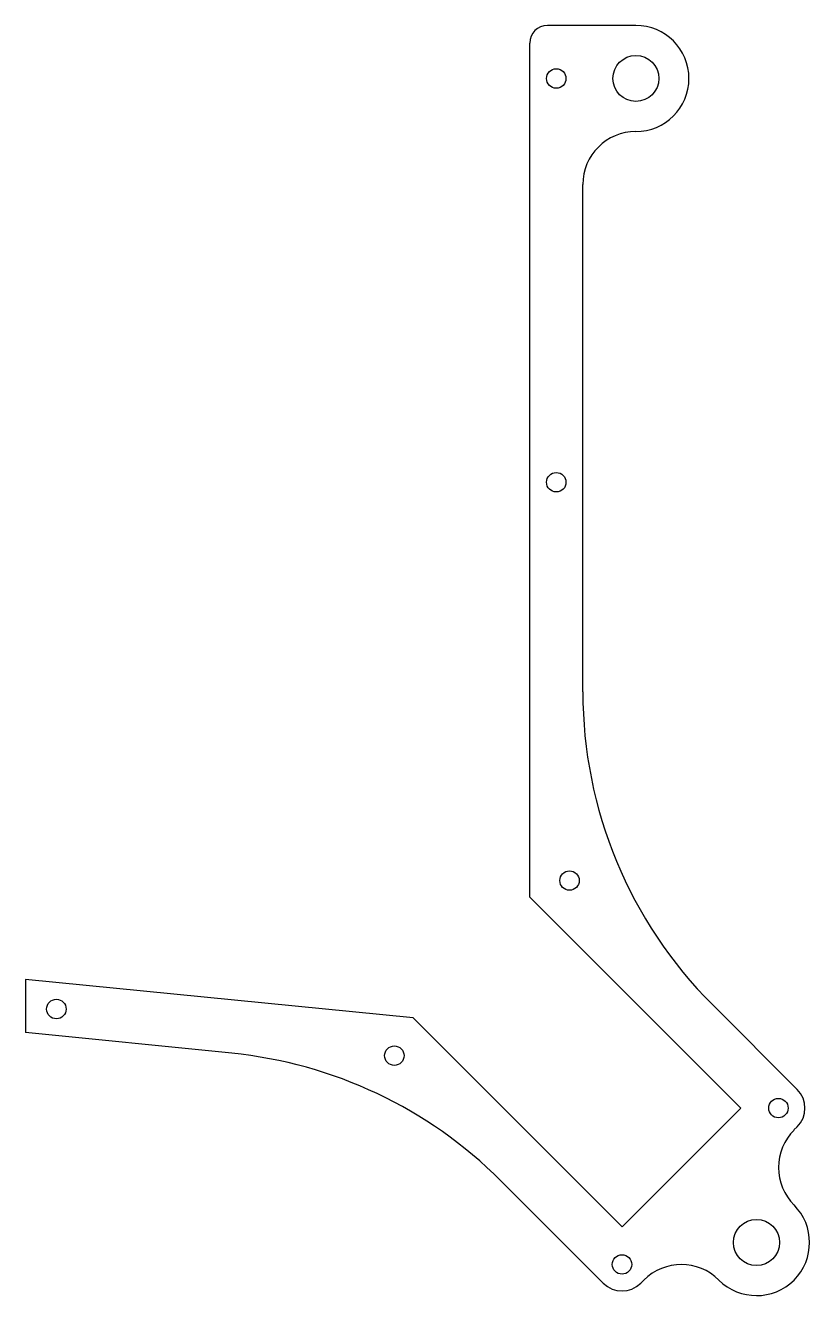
# Model space of a CAD drawing. Header units: millimetres. Extents: x 98 to 186, y -168 to -24.
import ezdxf

# ---------------------------------------------------------------- set-up
doc = ezdxf.new("R2010")
doc.units = ezdxf.units.MM
doc.header["$MEASUREMENT"] = 0
doc.layers.add('inner', color=3, linetype='Continuous')

msp = doc.modelspace()

# ---------------------------------------------------------------- linework, layer by layer
at = {"layer": 'inner'}
for p, q in [((166.5, -24.5), (156.5, -24.5)), ((154.5, -123.06), (154.5, -26.5)), ((160.5, -99.87), (160.5, -42.5)), ((178.36, -146.93), (154.5, -123.06)), ((141.31, -136.74), (97.5, -132.37)), ((97.5, -132.37), (97.5, -138.4)), ((184.73, -144.81), (175.14, -135.22)), ((141.31, -136.74), (164.93, -160.36)), ((120.82, -140.73), (97.5, -138.4)), ((164.93, -160.36), (178.36, -146.93)), ((184.37, -149.4), (184.73, -149.05)), ((151.2, -155.12), (162.81, -166.73)), ((167.05, -166.73), (167.4, -166.37))]:
    msp.add_line(p, q, dxfattribs=at)
for centre, radius in [((166.5, -30.5), 2.6), ((157.5, -30.5), 1.1), ((157.5, -76.16), 1.1), ((159, -121.2), 1.1), ((101, -135.73), 1.1), ((139.2, -141), 1.1), ((182.61, -146.93), 1.1), ((180.13, -162.13), 2.6), ((164.93, -164.61), 1.1)]:
    msp.add_circle(centre, radius, dxfattribs=at)
for centre, radius, start, end in [((156.5, -26.5), 2, 90, 180), ((166.5, -30.5), 6, 270, 90), ((166.5, -42.5), 6, 90, 180), ((210.5, -99.87), 50, 180, 224.9965), ((115.85, -190.48), 50, 45, 84.295), ((182.61, -146.93), 3, 315.0011, 44.9965), ((188.62, -153.65), 6, 134.9982, 225.0018), ((180.13, -162.13), 6, 224.9982, 44.9982), ((171.65, -170.62), 6, 45.0018, 134.9982), ((164.93, -164.61), 3, 225, 315)]:
    msp.add_arc(centre, radius, start, end, dxfattribs=at)

doc.saveas('drawing.dxf')
